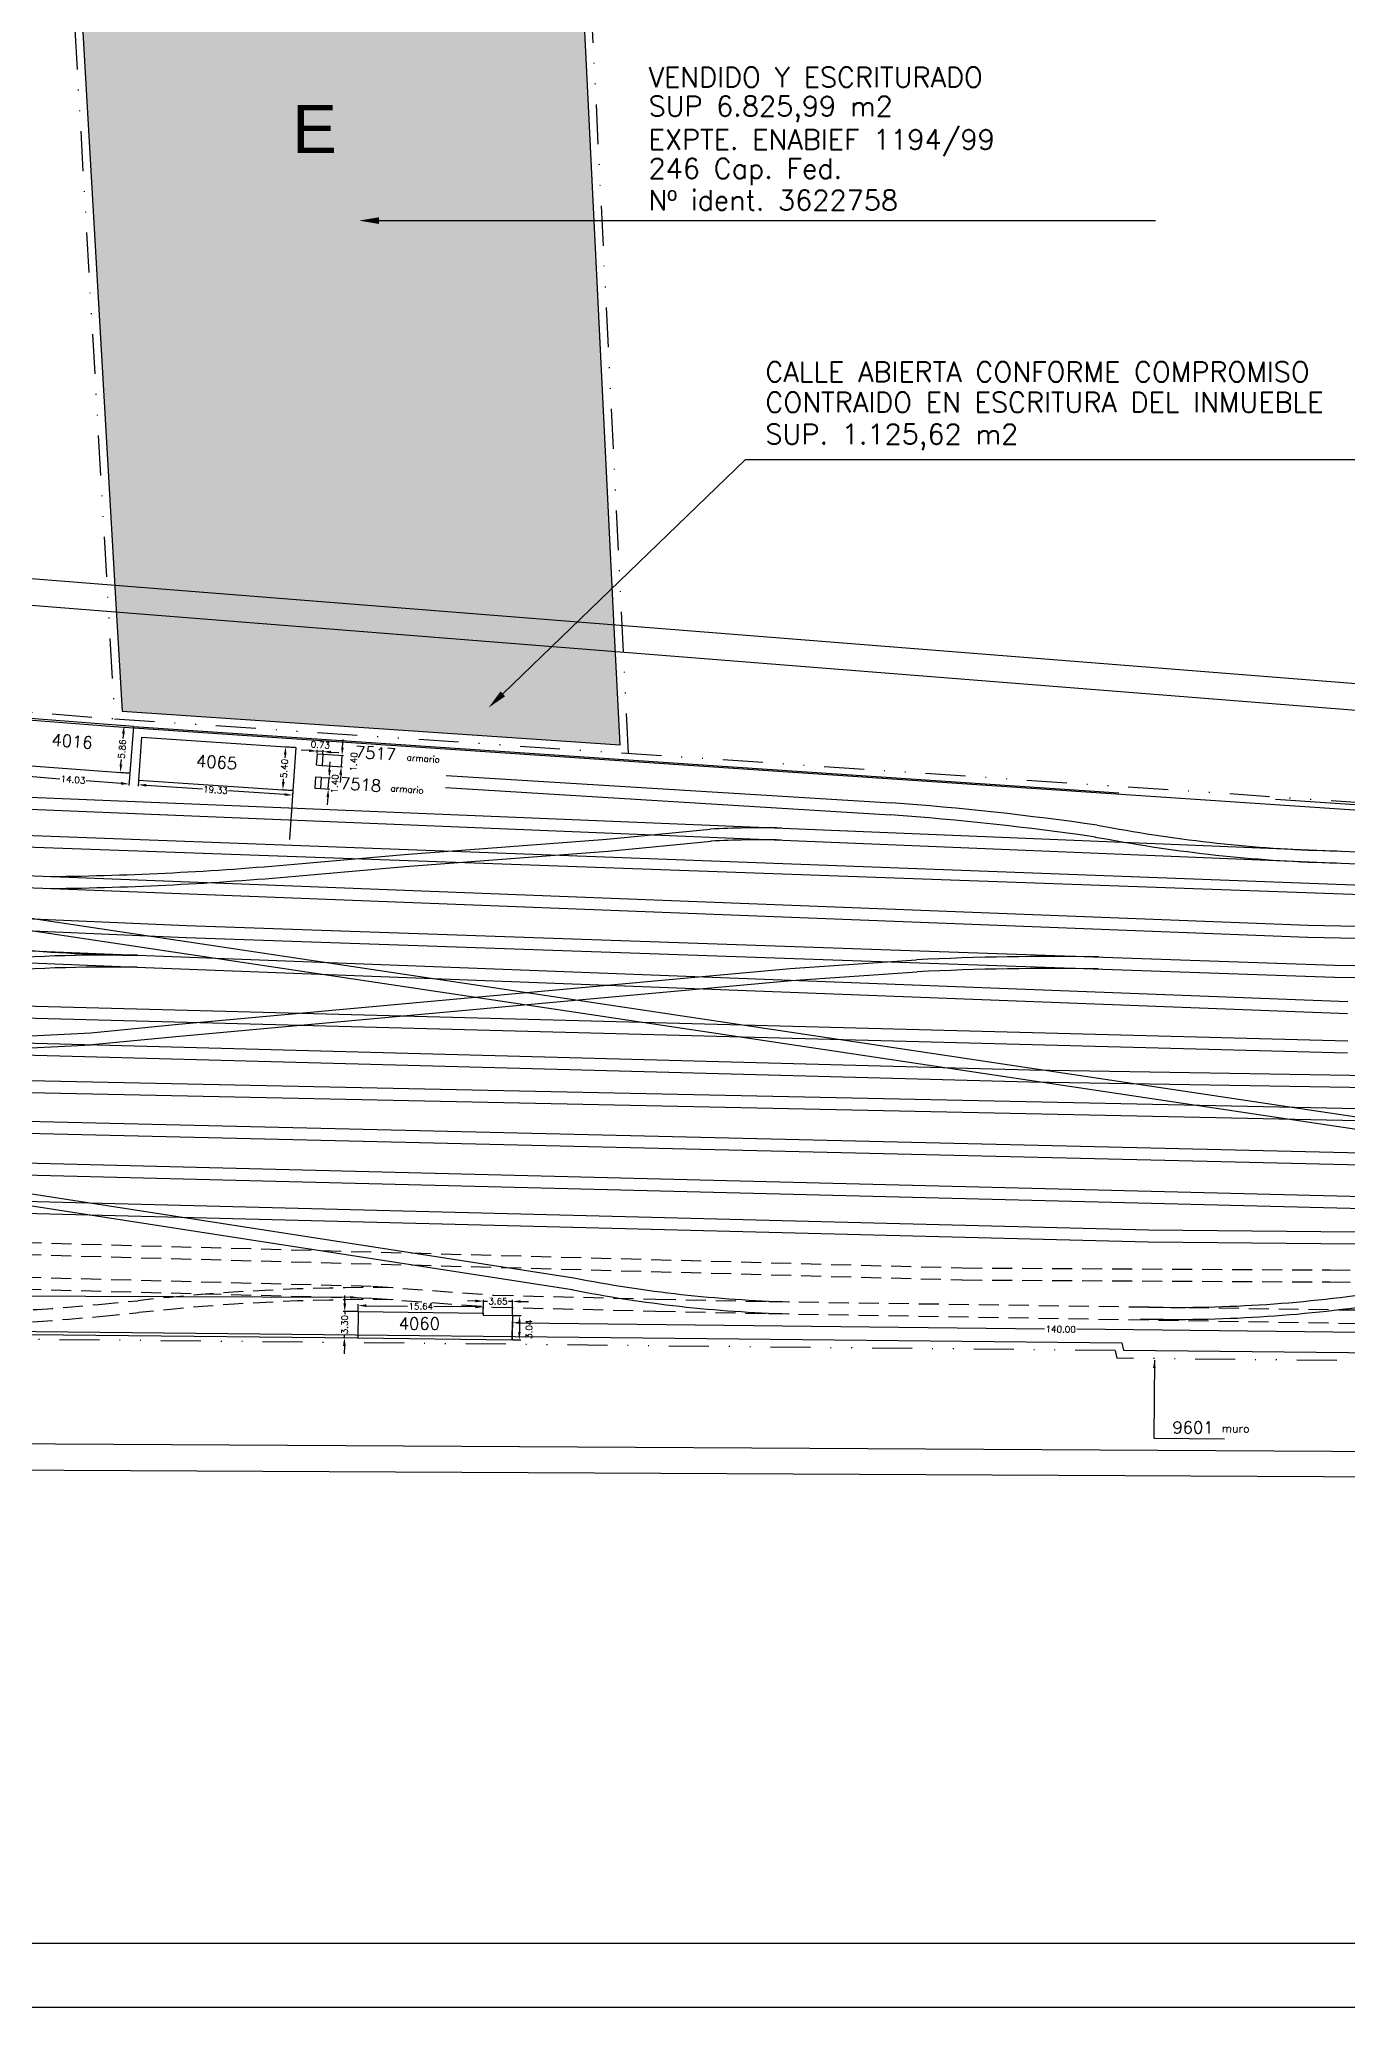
# Model space of a CAD drawing. Header units: metres. Extents: x -2640 to -492, y 2614 to 2999.
# Drawn here: x -1530 to -1366.5, y 2614.1 to 2860 of the extents above; entities that cross this region are included whole.
import ezdxf

# ---------------------------------------------------------------- set-up
doc = ezdxf.new("R2010")
doc.units = ezdxf.units.M
doc.header["$LTSCALE"] = 10
doc.header["$MEASUREMENT"] = 0
doc.linetypes.add('DIVIDE', pattern=[1.25, 0.5, -0.25, 0, -0.25, 0, -0.25])
doc.linetypes.add('HIDDEN', pattern=[0.375, 0.25, -0.125])
doc.layers.get('DEFPOINTS').update_dxf_attribs({"linetype": 'CONTINUOUS'})
for name, color, linetype in [('CALLES', 2, 'CONTINUOUS'), ('COTAS', 2, 'CONTINUOUS'), ('EDIFICIOS', 4, 'CONTINUOUS'), ('LINEA_02', 2, 'CONTINUOUS'), ('RECUADRO', 9, 'CONTINUOUS'), ('RECUADRO2', 2, 'CONTINUOUS'), ('TEXT-03', 3, 'CONTINUOUS'), ('Titulo (Solo límites)', 102, 'DIVIDE'), ('TMR', 220, 'CONTINUOUS'), ('VENDIDO', 130, 'CONTINUOUS'), ('VIAS', 1, 'CONTINUOUS')]:
    doc.layers.add(name, color=color, linetype=linetype)
doc.styles.add('ROMANS', font='romans.shx')
doc.styles.add('SANSSERIF', font='sas_____.pfb', dxfattribs={"width": 1.5, "height": 2.5})
doc.dimstyles.new('CHICAS', dxfattribs={"dimtxt": 0.8, "dimasz": 1, "dimexe": 0.18, "dimexo": 0.0625, "dimgap": 0.09, "dimtad": 0, "dimzin": 0, "dimdsep": 46, "dimtxsty": 'ROMANS', "dimcen": 0.09, "dimclrd": 1, "dimclre": 1, "dimclrt": 7, "dimadec": 0, "dimazin": 0, "dimtfac": 1, "dimtmove": 2, "dimatfit": 3, "dimfxl": 0, "dimtolj": 1, "dimtzin": 0, "dimarcsym": 0})

# ---------------------------------------------------------------- blocks, each defined once
blk = doc.blocks.new('*D287')
at = {"layer": 'COTAS', "color": 1, "lineweight": -2}
for p, q in [((-1470.89, 2697.59), (-1470.86, 2699.84)), ((-1469.87, 2699.65), (-1404.35, 2698.89)), ((-1331.88, 2698.05), (-1400.32, 2698.84)), ((-1330.89, 2697.01), (-1330.88, 2698.22))]:
    blk.add_line(p, q, dxfattribs=at)
at = {"layer": 'COTAS', "color": 1}
for points in [[(-1469.86, 2699.82), (-1469.87, 2699.48), (-1470.87, 2699.66)], [(-1331.88, 2698.22), (-1331.88, 2697.88), (-1330.88, 2698.04)]]:
    blk.add_solid(points, dxfattribs=at)
at = {"layer": 'DEFPOINTS', "color": 0}
for p in [(-1470.89, 2697.53), (-1330.89, 2696.95), (-1330.88, 2698.04)]:
    blk.add_point(p, dxfattribs=at)
at = {"layer": 'COTAS', "color": 7, "insert": (-1402.33, 2698.85), "char_height": 0.8, "attachment_point": 5, "rotation": 359.3358, "style": 'ROMANS'}
blk.add_mtext('\\A1;140.00', dxfattribs=at)
blk = doc.blocks.new('*D288')
at = {"layer": 'COTAS', "color": 1, "lineweight": -2}
for p, q in [((-1475.49, 2702.37), (-1476.49, 2702.39)), ((-1474.51, 2700.68), (-1474.49, 2702.54)), ((-1474.49, 2702.36), (-1473.97, 2702.36)), ((-1470.84, 2702.32), (-1471.36, 2702.33)), ((-1470.86, 2700.63), (-1470.84, 2702.5)), ((-1469.84, 2702.31), (-1468.84, 2702.3))]:
    blk.add_line(p, q, dxfattribs=at)
at = {"layer": 'COTAS', "color": 1}
for points in [[(-1475.49, 2702.54), (-1475.49, 2702.21), (-1474.49, 2702.36)], [(-1469.84, 2702.48), (-1469.84, 2702.14), (-1470.84, 2702.32)]]:
    blk.add_solid(points, dxfattribs=at)
at = {"layer": 'DEFPOINTS', "color": 0}
for p in [(-1470.84, 2702.32), (-1474.51, 2700.61), (-1470.86, 2700.57)]:
    blk.add_point(p, dxfattribs=at)
at = {"layer": 'COTAS', "color": 7, "insert": (-1472.67, 2702.34), "char_height": 0.8, "attachment_point": 5, "rotation": 359.3358, "style": 'ROMANS'}
blk.add_mtext('\\A1;3.65', dxfattribs=at)
blk = doc.blocks.new('*D289')
at = {"layer": 'COTAS', "color": 1, "lineweight": -2}
for p, q in [((-1470.8, 2700.57), (-1469.79, 2700.56)), ((-1469.98, 2699.56), (-1469.99, 2698.52)), ((-1470.83, 2697.53), (-1469.82, 2697.52))]:
    blk.add_line(p, q, dxfattribs=at)
at = {"layer": 'COTAS', "color": 1}
for points in [[(-1470.16, 2698.52), (-1469.83, 2698.52), (-1470, 2697.52)], [(-1470.15, 2699.56), (-1469.82, 2699.56), (-1469.97, 2700.56)]]:
    blk.add_solid(points, dxfattribs=at)
at = {"layer": 'DEFPOINTS', "color": 0}
for p in [(-1470.86, 2700.57), (-1470.89, 2697.53), (-1470, 2697.52)]:
    blk.add_point(p, dxfattribs=at)
at = {"layer": 'COTAS', "color": 7, "insert": (-1468.79, 2698.84), "char_height": 0.8, "attachment_point": 5, "rotation": 89.4468, "style": 'ROMANS'}
blk.add_mtext('\\A1;3.04', dxfattribs=at)
blk = doc.blocks.new('*D290')
at = {"layer": 'COTAS', "color": 1, "lineweight": -2}
for p, q in [((-1622.2, 2703.27), (-1622.2, 2703.16)), ((-1621.2, 2703.33), (-1558.18, 2703.09)), ((-1491.12, 2702.82), (-1554.15, 2703.07)), ((-1490.12, 2702.76), (-1490.13, 2702.64))]:
    blk.add_line(p, q, dxfattribs=at)
at = {"layer": 'COTAS', "color": 1}
for points in [[(-1621.2, 2703.5), (-1621.2, 2703.17), (-1622.2, 2703.34)], [(-1491.12, 2702.99), (-1491.13, 2702.66), (-1490.12, 2702.82)]]:
    blk.add_solid(points, dxfattribs=at)
at = {"layer": 'DEFPOINTS', "color": 0}
for p in [(-1622.2, 2703.34), (-1622.2, 2703.34), (-1490.12, 2702.82)]:
    blk.add_point(p, dxfattribs=at)
at = {"layer": 'COTAS', "color": 7, "insert": (-1556.16, 2703.08), "char_height": 0.8, "attachment_point": 5, "rotation": 359.7758, "style": 'ROMANS'}
blk.add_mtext('\\A1;132.08', dxfattribs=at)
blk = doc.blocks.new('*D291')
at = {"layer": 'COTAS', "color": 1, "lineweight": -2}
for p, q in [((-1490.21, 2701.05), (-1492.01, 2701.07)), ((-1491.83, 2701.07), (-1491.83, 2700.73)), ((-1491.82, 2702.07), (-1491.81, 2703.07)), ((-1490.24, 2697.75), (-1492.04, 2697.77)), ((-1491.87, 2696.77), (-1491.88, 2695.77)), ((-1491.86, 2697.77), (-1491.86, 2698.11))]:
    blk.add_line(p, q, dxfattribs=at)
at = {"layer": 'COTAS', "color": 1}
for points in [[(-1491.99, 2702.07), (-1491.65, 2702.07), (-1491.83, 2701.07)], [(-1492.04, 2696.77), (-1491.7, 2696.77), (-1491.86, 2697.77)]]:
    blk.add_solid(points, dxfattribs=at)
at = {"layer": 'DEFPOINTS', "color": 0}
for p in [(-1490.15, 2701.05), (-1491.86, 2697.77), (-1490.18, 2697.75)]:
    blk.add_point(p, dxfattribs=at)
at = {"layer": 'COTAS', "color": 7, "insert": (-1491.84, 2699.42), "char_height": 0.8, "attachment_point": 5, "rotation": 89.4468, "style": 'ROMANS'}
blk.add_mtext('\\A1;3.30', dxfattribs=at)
blk = doc.blocks.new('*D292')
at = {"layer": 'COTAS', "color": 1, "lineweight": -2}
for p, q in [((-1490.15, 2701.12), (-1490.14, 2701.98)), ((-1489.14, 2701.79), (-1483.97, 2701.73)), ((-1475.5, 2701.64), (-1480.67, 2701.7)), ((-1474.51, 2700.94), (-1474.5, 2701.8))]:
    blk.add_line(p, q, dxfattribs=at)
at = {"layer": 'COTAS', "color": 1}
for points in [[(-1489.14, 2701.96), (-1489.14, 2701.63), (-1490.14, 2701.8)], [(-1475.5, 2701.8), (-1475.5, 2701.47), (-1474.5, 2701.62)]]:
    blk.add_solid(points, dxfattribs=at)
at = {"layer": 'DEFPOINTS', "color": 0}
for p in [(-1490.15, 2701.05), (-1474.51, 2700.87), (-1474.5, 2701.62)]:
    blk.add_point(p, dxfattribs=at)
at = {"layer": 'COTAS', "color": 7, "insert": (-1482.32, 2701.71), "char_height": 0.8, "attachment_point": 5, "rotation": 359.3358, "style": 'ROMANS'}
blk.add_mtext('\\A1;15.64', dxfattribs=at)
blk = doc.blocks.new('*D370')
at = {"layer": 'COTAS', "color": 1, "lineweight": -2}
for p, q in [((-1493.72, 2768.75), (-1493.65, 2769.75)), ((-1494.7, 2767.81), (-1493.6, 2767.74)), ((-1493.88, 2766.36), (-1493.78, 2767.75)), ((-1494.79, 2766.42), (-1493.7, 2766.34)), ((-1493.94, 2765.36), (-1494.01, 2764.36))]:
    blk.add_line(p, q, dxfattribs=at)
at = {"layer": 'COTAS', "color": 1}
for points in [[(-1493.88, 2768.76), (-1493.55, 2768.74), (-1493.78, 2767.75)], [(-1494.11, 2765.37), (-1493.78, 2765.35), (-1493.88, 2766.36)]]:
    blk.add_solid(points, dxfattribs=at)
at = {"layer": 'DEFPOINTS', "color": 0}
for p in [(-1494.76, 2767.82), (-1493.78, 2767.75), (-1494.85, 2766.42)]:
    blk.add_point(p, dxfattribs=at)
at = {"layer": 'COTAS', "color": 7, "insert": (-1493.08, 2767.01), "char_height": 0.8, "attachment_point": 5, "rotation": 86.16, "style": 'ROMANS'}
blk.add_mtext('\\A1;1.40', dxfattribs=at)
blk = doc.blocks.new('*D371')
at = {"layer": 'COTAS', "color": 1, "lineweight": -2}
for p, q in [((-1492.11, 2771.55), (-1492.04, 2772.55)), ((-1494.5, 2770.71), (-1491.99, 2770.54)), ((-1492.17, 2770.55), (-1492.27, 2769.15)), ((-1494.6, 2769.31), (-1492.09, 2769.14)), ((-1492.33, 2768.16), (-1492.4, 2767.16))]:
    blk.add_line(p, q, dxfattribs=at)
at = {"layer": 'COTAS', "color": 1}
for points in [[(-1492.27, 2771.56), (-1491.94, 2771.54), (-1492.17, 2770.55)], [(-1492.5, 2768.17), (-1492.17, 2768.15), (-1492.27, 2769.15)]]:
    blk.add_solid(points, dxfattribs=at)
at = {"layer": 'DEFPOINTS', "color": 0}
for p in [(-1494.56, 2770.71), (-1494.66, 2769.32), (-1492.27, 2769.15)]:
    blk.add_point(p, dxfattribs=at)
at = {"layer": 'COTAS', "color": 7, "insert": (-1490.71, 2769.75), "char_height": 0.8, "attachment_point": 5, "rotation": 86.16, "style": 'ROMANS'}
blk.add_mtext('\\A1;1.40', dxfattribs=at)
blk = doc.blocks.new('*D372')
at = {"layer": 'COTAS', "color": 1, "lineweight": -2}
for p, q in [((-1496.27, 2771.15), (-1497.27, 2771.22)), ((-1495.29, 2770.82), (-1495.26, 2771.27)), ((-1494.54, 2771.04), (-1495.27, 2771.09)), ((-1494.56, 2770.77), (-1494.53, 2771.22)), ((-1493.54, 2770.97), (-1492.55, 2770.9))]:
    blk.add_line(p, q, dxfattribs=at)
at = {"layer": 'COTAS', "color": 1}
for points in [[(-1496.26, 2771.32), (-1496.28, 2770.99), (-1495.27, 2771.09)], [(-1493.53, 2771.14), (-1493.56, 2770.8), (-1494.54, 2771.04)]]:
    blk.add_solid(points, dxfattribs=at)
at = {"layer": 'DEFPOINTS', "color": 0}
for p in [(-1495.29, 2770.76), (-1495.27, 2771.09), (-1494.56, 2770.71)]:
    blk.add_point(p, dxfattribs=at)
at = {"layer": 'COTAS', "color": 7, "insert": (-1494.88, 2771.87), "char_height": 0.8, "attachment_point": 5, "rotation": 356.16, "style": 'ROMANS'}
blk.add_mtext('\\A1;0.73', dxfattribs=at)
blk = doc.blocks.new('*D373')
at = {"layer": 'COTAS', "color": 1, "lineweight": -2}
for p, q in [((-1498.01, 2771.54), (-1499.39, 2771.64)), ((-1499.27, 2770.63), (-1499.3, 2770.24)), ((-1499.5, 2767.24), (-1499.47, 2767.63)), ((-1498.37, 2766.16), (-1499.75, 2766.25))]:
    blk.add_line(p, q, dxfattribs=at)
at = {"layer": 'COTAS', "color": 1}
for points in [[(-1499.44, 2770.64), (-1499.11, 2770.62), (-1499.21, 2771.63)], [(-1499.67, 2767.25), (-1499.33, 2767.22), (-1499.57, 2766.24)]]:
    blk.add_solid(points, dxfattribs=at)
at = {"layer": 'DEFPOINTS', "color": 0}
for p in [(-1499.21, 2771.63), (-1497.95, 2771.54), (-1498.31, 2766.15)]:
    blk.add_point(p, dxfattribs=at)
at = {"layer": 'COTAS', "color": 7, "insert": (-1499.39, 2768.93), "char_height": 0.8, "attachment_point": 5, "rotation": 86.16, "style": 'ROMANS'}
blk.add_mtext('\\A1;5.40', dxfattribs=at)
blk = doc.blocks.new('*D374')
at = {"layer": 'COTAS', "color": 1, "lineweight": -2}
for p, q in [((-1517.6, 2767.38), (-1517.64, 2766.71)), ((-1516.63, 2766.83), (-1509.62, 2766.36)), ((-1499.34, 2765.67), (-1506.36, 2766.14)), ((-1498.31, 2766.09), (-1498.36, 2765.42))]:
    blk.add_line(p, q, dxfattribs=at)
at = {"layer": 'COTAS', "color": 1}
for points in [[(-1516.62, 2766.99), (-1516.64, 2766.66), (-1517.63, 2766.89)], [(-1499.33, 2765.83), (-1499.35, 2765.5), (-1498.34, 2765.6)]]:
    blk.add_solid(points, dxfattribs=at)
at = {"layer": 'DEFPOINTS', "color": 0}
for p in [(-1517.59, 2767.45), (-1517.63, 2766.89), (-1498.31, 2766.15)]:
    blk.add_point(p, dxfattribs=at)
at = {"layer": 'COTAS', "color": 7, "insert": (-1507.99, 2766.25), "char_height": 0.8, "attachment_point": 5, "rotation": 356.16, "style": 'ROMANS'}
blk.add_mtext('\\A1;19.33', dxfattribs=at)
blk = doc.blocks.new('*D375')
at = {"layer": 'COTAS', "color": 1, "lineweight": -2}
for p, q in [((-1532.68, 2769.33), (-1532.8, 2767.89)), ((-1531.78, 2767.99), (-1527.42, 2767.65)), ((-1519.79, 2767.06), (-1524.16, 2767.4)), ((-1518.7, 2768.24), (-1518.81, 2766.8))]:
    blk.add_line(p, q, dxfattribs=at)
at = {"layer": 'COTAS', "color": 1}
for points in [[(-1531.77, 2768.16), (-1531.8, 2767.83), (-1532.78, 2768.07)], [(-1519.78, 2767.23), (-1519.8, 2766.89), (-1518.79, 2766.98)]]:
    blk.add_solid(points, dxfattribs=at)
at = {"layer": 'DEFPOINTS', "color": 0}
for p in [(-1532.78, 2768.07), (-1532.68, 2769.39), (-1518.69, 2768.3)]:
    blk.add_point(p, dxfattribs=at)
at = {"layer": 'COTAS', "color": 7, "insert": (-1525.79, 2767.53), "char_height": 0.8, "attachment_point": 5, "rotation": 355.5539, "style": 'ROMANS'}
blk.add_mtext('\\A1;14.03', dxfattribs=at)
blk = doc.blocks.new('*D376')
at = {"layer": 'COTAS', "color": 1, "lineweight": -2}
for p, q in [((-1518.3, 2774.18), (-1519.6, 2774.28)), ((-1519.5, 2773.27), (-1519.55, 2772.65)), ((-1519.8, 2769.42), (-1519.75, 2770.04)), ((-1518.75, 2768.34), (-1520.06, 2768.44))]:
    blk.add_line(p, q, dxfattribs=at)
at = {"layer": 'COTAS', "color": 1}
for points in [[(-1519.67, 2773.28), (-1519.33, 2773.26), (-1519.42, 2774.27)], [(-1519.96, 2769.44), (-1519.63, 2769.41), (-1519.88, 2768.43)]]:
    blk.add_solid(points, dxfattribs=at)
at = {"layer": 'DEFPOINTS', "color": 0}
for p in [(-1519.42, 2774.27), (-1518.23, 2774.18), (-1518.69, 2768.33)]:
    blk.add_point(p, dxfattribs=at)
at = {"layer": 'COTAS', "color": 7, "insert": (-1519.65, 2771.35), "char_height": 0.8, "attachment_point": 5, "rotation": 85.5539, "style": 'ROMANS'}
blk.add_mtext('\\A1;5.86', dxfattribs=at)

msp = doc.modelspace()

# ---------------------------------------------------------------- hatches: boundary and pattern name
at = {"layer": 'VENDIDO'}
h = msp.add_hatch(dxfattribs=at)
h.set_pattern_fill('DOTS', color=256, scale=20, style=0)
h.set_pattern_definition([(0, (-2646.3747, 2614.0672), (0.625, 1.25), [0, -1.25])])
h.paths.add_polyline_path([(-1463.712, 2899.077), (-1525.982, 2885.811), (-1520.463, 2790.197), (-1520.405, 2789.19), (-1458.051, 2784.714), (-1458.101, 2785.72)])
h.paths.add_polyline_path([(-1458.051, 2784.714), (-1520.405, 2789.19), (-1519.647, 2776.071), (-1457.416, 2771.894)])

# ---------------------------------------------------------------- linework, layer by layer
at = {"layer": 'CALLES'}
for p, q in [((-1610.333, 2798.931), (-1227.623, 2768.65)), ((-1610.507, 2795.611), (-1228.044, 2765.349)), ((-1198.014, 2682.62), (-1563.081, 2684.685)), ((-1564.868, 2681.405), (-1199.749, 2679.606))]:
    msp.add_line(p, q, dxfattribs=at)
at = {"layer": 'COTAS', "color": 1}
for p, q in [((-1498.308, 2766.153), (-1498.718, 2760.034)), ((-1498.308, 2766.153), (-1498.519, 2762.998)), ((-1390.616, 2694.999), (-1390.694, 2685.247)), ((-1390.694, 2685.247), (-1381.863, 2685.156))]:
    msp.add_line(p, q, dxfattribs=at)
msp.add_solid([(-1390.793, 2694.001), (-1390.46, 2693.997), (-1390.616, 2694.999)], dxfattribs=at)
at = {"layer": 'EDIFICIOS'}
for p, q in [((-1518.235, 2774.177), (-1532.225, 2775.234)), ((-1518.235, 2774.177), (-1518.689, 2768.334)), ((-1517.232, 2772.835), (-1517.594, 2767.447)), ((-1517.232, 2772.835), (-1497.946, 2771.541)), ((-1497.946, 2771.541), (-1498.308, 2766.153)), ((-1495.292, 2770.761), (-1495.386, 2769.364)), ((-1495.292, 2770.761), (-1494.564, 2770.712)), ((-1494.564, 2770.712), (-1494.658, 2769.315)), ((-1532.679, 2769.392), (-1518.689, 2768.334)), ((-1517.594, 2767.447), (-1498.308, 2766.153)), ((-1495.486, 2767.868), (-1495.58, 2766.471)), ((-1495.486, 2767.868), (-1494.758, 2767.819)), ((-1495.386, 2769.364), (-1494.658, 2769.315)), ((-1494.758, 2767.819), (-1494.852, 2766.422)), ((-1495.58, 2766.471), (-1494.852, 2766.422)), ((-1490.148, 2701.054), (-1490.179, 2697.754)), ((-1490.148, 2701.054), (-1474.509, 2700.873)), ((-1474.509, 2700.873), (-1474.511, 2700.613)), ((-1474.511, 2700.613), (-1470.861, 2700.57)), ((-1470.861, 2700.57), (-1470.891, 2697.53)), ((-1490.179, 2697.754), (-1470.891, 2697.53))]:
    msp.add_line(p, q, dxfattribs=at)
at = {"layer": 'EDIFICIOS', "color": 2}
msp.add_line((-1618.211, 2699.08), (-1490.179, 2697.754), dxfattribs=at)
at = {"layer": 'LINEA_02'}
for p, q in [((-1518.235, 2774.177), (-1439.033, 2768.831)), ((-1439.033, 2768.831), (-1395.045, 2765.884)), ((-1375.497, 2765.093), (-1278.701, 2758.596))]:
    msp.add_line(p, q, dxfattribs=at)
at = {"layer": 'RECUADRO'}
msp.add_line((-753.099, 2622.067), (-2615.495, 2622.067), dxfattribs=at)
at = {"layer": 'RECUADRO2'}
for q in [(-2640.495, 2614.067), (-2632.002, 2614.067), (-2632.002, 2614.067)]:
    msp.add_line((-745.099, 2614.067), q, dxfattribs=at)
at = {"layer": 'TEXT-03'}
for p, q in [((-1487.546, 2837.393), (-1390.467, 2837.393)), ((-1472.061, 2778.251), (-1441.714, 2807.516)), ((-1441.714, 2807.516), (-1359.506, 2807.516))]:
    msp.add_line(p, q, dxfattribs=at)
for points in [[(-1487.546, 2836.976), (-1487.546, 2837.809), (-1490.046, 2837.393)], [(-1471.772, 2777.951), (-1472.351, 2778.551), (-1473.861, 2776.516)]]:
    msp.add_solid(points, dxfattribs=at)
at = {"layer": 'Titulo (Solo límites)'}
for p, q in [((-1456.362, 2770.821), (-1462.772, 2900.3)), ((-1527.03, 2886.611), (-1520.595, 2775.133)), ((-1579.059, 2779.678), (-1520.595, 2775.133)), ((-1520.595, 2775.133), (-1207.531, 2754.119)), ((-1395.504, 2696.173), (-1872.069, 2701.109)), ((-1395.504, 2696.173), (-1395.322, 2695.221)), ((-1355.124, 2694.804), (-1395.322, 2695.221))]:
    msp.add_line(p, q, dxfattribs=at)
at = {"layer": 'TMR'}
msp.add_lwpolyline([(-1208.496, 2755.494), (-1222.817, 2754.143), (-1497.874, 2772.605), (-1520.667, 2774.135), (-1579.137, 2778.681)], dxfattribs=at)
msp.add_lwpolyline([(-2132.086, 2704.804), (-2090.082, 2704.723), (-2078.439, 2704.602), (-1897.447, 2702.372), (-1872.058, 2702.109), (-1647.461, 2699.783, 0.5831844), (-1644.148, 2705.907), (-1622.137, 2705.704), (-1622.16, 2703.331, 0.41183), (-1618.215, 2699.48), (-1394.675, 2697.165), (-1394.494, 2696.212), (-1354.311, 2695.796), (-1354.263, 2695.566), (-1342.074, 2695.669), (-1296.837, 2695.201), (-1288.166, 2695.111), (-1270.845, 2694.541), (-1237.168, 2694.193), (-1237.025, 2694.871), (-1193.88, 2693.742)], format="xyb", dxfattribs=at)
at = {"layer": 'VENDIDO'}
for p, q in [((-1458.101, 2785.72), (-1463.712, 2899.077)), ((-1525.982, 2885.811), (-1520.463, 2790.197)), ((-1520.463, 2790.197), (-1519.647, 2776.071)), ((-1457.416, 2771.894), (-1458.101, 2785.72)), ((-1519.647, 2776.071), (-1457.416, 2771.894))]:
    msp.add_line(p, q, dxfattribs=at)
at = {"layer": 'VIAS'}
for p, q in [((-1479.147, 2768.047), (-1423.505, 2764.625)), ((-1550.611, 2766.16), (-1359.117, 2758.253)), ((-1479.239, 2766.55), (-1423.597, 2763.128)), ((-1550.673, 2764.662), (-1359.179, 2756.755)), ((-1552.225, 2759.863), (-1346.928, 2752.527)), ((-1552.165, 2761.361), (-1346.839, 2753.682)), ((-1484.4, 2758.163), (-1459.059, 2760.077)), ((-1459.059, 2760.077), (-1446.152, 2761.334)), ((-1458.914, 2758.584), (-1446.007, 2759.841)), ((-1398.008, 2760.355), (-1396.162, 2760.035)), ((-1397.752, 2761.833), (-1395.905, 2761.513)), ((-1498.116, 2756.97), (-1484.4, 2758.163)), ((-1484.287, 2756.668), (-1458.946, 2758.581)), ((-1561.807, 2755.149), (-1527.302, 2753.876)), ((-1561.752, 2756.648), (-1527.247, 2755.375)), ((-1527.339, 2755.375), (-1371.411, 2749.341)), ((-1497.986, 2755.475), (-1484.27, 2756.669)), ((-1551.926, 2753.324), (-1273.036, 2711.553)), ((-1527.397, 2753.877), (-1371.469, 2747.842)), ((-1552.148, 2751.841), (-1273.258, 2710.07)), ((-1534.644, 2750.318), (-1511.615, 2749.311)), ((-1605.307, 2747.691), (-1517.804, 2744.084)), ((-1605.245, 2749.189), (-1517.742, 2745.583)), ((-1534.71, 2748.819), (-1511.68, 2747.812)), ((-1511.667, 2747.811), (-1368.097, 2742.851)), ((-1511.615, 2749.311), (-1368.046, 2744.35)), ((-1371.443, 2747.841), (-1317.014, 2746.701)), ((-1371.411, 2749.341), (-1316.982, 2748.201)), ((-1517.742, 2745.583), (-1366.436, 2739.82)), ((-1517.799, 2744.084), (-1366.494, 2738.321)), ((-1512.616, 2736.952), (-1436.137, 2743.937)), ((-1436.137, 2743.937), (-1420.36, 2745.008)), ((-1436.035, 2742.441), (-1420.258, 2743.512)), ((-1368.064, 2742.85), (-1305.519, 2742.077)), ((-1368.046, 2744.35), (-1305.5, 2743.577)), ((-1629.572, 2740.19), (-1511.536, 2737.231)), ((-1629.565, 2741.69), (-1511.499, 2738.73)), ((-1512.479, 2735.458), (-1436, 2742.443)), ((-1511.499, 2738.73), (-1366.43, 2734.886)), ((-1559.179, 2735.357), (-1406.196, 2731.269)), ((-1543.351, 2734.921), (-1523.581, 2735.904)), ((-1523.581, 2735.904), (-1512.616, 2736.952)), ((-1523.438, 2734.41), (-1512.473, 2735.459)), ((-1511.538, 2737.231), (-1366.47, 2733.387)), ((-1559.219, 2733.857), (-1406.236, 2729.77)), ((-1543.277, 2733.423), (-1523.507, 2734.405)), ((-1566.717, 2730.684), (-1277.408, 2724.555)), ((-1406.196, 2731.269), (-1330.571, 2729.99)), ((-1566.749, 2729.184), (-1277.44, 2723.055)), ((-1406.221, 2729.77), (-1330.596, 2728.49)), ((-1581.631, 2723.621), (-1463.187, 2705.275)), ((-1546.808, 2723.687), (-1322.45, 2718.405)), ((-1546.773, 2725.187), (-1322.415, 2719.905)), ((-1629.669, 2720.571), (-1349.417, 2713.57)), ((-1629.662, 2722.072), (-1349.38, 2715.07)), ((-1581.86, 2722.139), (-1463.416, 2703.792)), ((-1629.693, 2715.824), (-1391.398, 2709.754)), ((-1629.685, 2717.325), (-1391.36, 2711.253)), ((-1391.36, 2711.253), (-1359.985, 2710.968)), ((-1391.373, 2709.753), (-1359.999, 2709.468))]:
    msp.add_line(p, q, dxfattribs=at)
at = {"layer": 'VIAS', "color": 20, "linetype": 'HIDDEN'}
for p, q in [((-1629.717, 2710.826), (-1414.676, 2705.014)), ((-1629.71, 2712.327), (-1414.636, 2706.513)), ((-1629.739, 2706.401), (-1488.361, 2702.729)), ((-1629.732, 2707.901), (-1488.322, 2704.228)), ((-1414.636, 2706.513), (-1368.63, 2706.253)), ((-1368.63, 2706.253), (-1296.085, 2705.616)), ((-1488.322, 2704.228), (-1473.231, 2703.108)), ((-1414.644, 2705.013), (-1368.639, 2704.753)), ((-1368.643, 2704.753), (-1296.098, 2704.116)), ((-1522.619, 2701.95), (-1517.71, 2702.414)), ((-1522.478, 2700.456), (-1517.569, 2700.921)), ((-1488.433, 2702.732), (-1473.342, 2701.612)), ((-1473.268, 2701.608), (-1452.987, 2701.114)), ((-1473.231, 2703.108), (-1452.951, 2702.614)), ((-1452.983, 2701.114), (-1438.861, 2700.809)), ((-1452.951, 2702.614), (-1438.828, 2702.309)), ((-1438.85, 2700.809), (-1195.465, 2696.711)), ((-1438.828, 2702.309), (-1196.044, 2698.836))]:
    msp.add_line(p, q, dxfattribs=at)
at = {"layer": 'VIAS'}
for centre, radius, start, end in [((-1450.062, 2399.446), 364.643, 81.78613, 85.84057), ((-1450.062, 2399.446), 366.143, 81.78613, 85.84057), ((-1450.062, 2399.446), 366.143, 81.78613, 85.84057), ((-1439.685, 2638.724), 122.781, 88.8813, 93.0192), ((-1439.685, 2638.724), 122.781, 88.8813, 93.0192), ((-1439.685, 2638.724), 121.281, 88.8813, 93.0192), ((-1363.493, 2937.948), 180.888, 259.59054, 268.61976), ((-1363.493, 2937.948), 179.388, 259.59054, 268.61976), ((-1363.493, 2937.948), 179.388, 259.59054, 268.61976), ((-1532.974, 3143.003), 387.604, 270.6511, 275.1598), ((-1532.974, 3143.003), 389.104, 270.6511, 275.1598), ((-1516.116, 2935.164), 189.588, 259.99051, 269.50874), ((-1520.863, 2516.719), 228.885, 89.21873, 94.39585), ((-1403.628, 2409.808), 335.617, 88.97237, 92.85755), ((-1520.863, 2516.719), 227.385, 89.21873, 94.39585), ((-1403.628, 2409.808), 334.117, 88.97237, 92.85755), ((-1431.979, 2863.057), 162.339, 258.81175, 268.47796), ((-1431.979, 2863.057), 160.839, 258.81175, 268.47796), ((-1387.894, 2870.609), 169.032, 268.50602, 278.53731), ((-1387.894, 2870.609), 170.532, 268.50602, 278.53731)]:
    msp.add_arc(centre, radius, start, end, dxfattribs=at)
at = {"layer": 'VIAS', "color": 20, "linetype": 'HIDDEN'}
for centre, radius, start, end in [((-1488.122, 2435.424), 268.625, 89.49762, 96.32387), ((-1544.016, 2916.522), 215.636, 267.54094, 275.69452), ((-1488.122, 2435.424), 267.125, 89.49762, 96.32387), ((-1544.016, 2916.522), 217.136, 267.54094, 275.69452)]:
    msp.add_arc(centre, radius, start, end, dxfattribs=at)

# ---------------------------------------------------------------- texts
at = {"layer": 'COTAS', "style": 'ROMANS'}
for s, height, rotation, p in [('armario', 0.8, 356.02833, (-1484.104, 2769.913)), ('armario', 0.8, 356.02833, (-1486.124, 2766.06)), ('muro', 1, 359.40657, (-1382.199, 2685.966))]:
    msp.add_text(s, height=height, rotation=rotation, dxfattribs=at).set_placement(p)
at = {"layer": 'TEXT-03', "style": 'ROMANS'}
for s, p in [('VENDIDO Y ESCRITURADO', (-1453.854, 2854.06)), ('SUP 6.825,99 m2', (-1453.854, 2850.448)), ('EXPTE. ENABIEF 1194/99', (-1453.854, 2846.278)), ('246 Cap. Fed.', (-1453.854, 2842.667)), ('Nº ident. 3622758', (-1453.854, 2838.682)), ('CALLE ABIERTA CONFORME COMPROMISO', (-1439.242, 2817.229)), ('CONTRAIDO EN ESCRITURA DEL INMUEBLE', (-1439.242, 2813.432)), ('SUP. 1.125,62 m2', (-1439.242, 2809.463))]:
    msp.add_text(s, height=2.5, dxfattribs=at).set_placement(p)
at = {"layer": 'TEXT-03', "color": 4, "style": 'ROMANS'}
for s, rotation, p in [('4016', 355.42223, (-1528.527, 2771.79)), ('4065', 356.02833, (-1510.461, 2769.146)), ('7517', 356.02833, (-1490.596, 2770.268)), ('7518', 356.02833, (-1492.459, 2766.344))]:
    msp.add_text(s, height=1.5, rotation=rotation, dxfattribs=at).set_placement(p)
for s, p in [('4060', (-1485.071, 2698.803)), ('9601', (-1388.363, 2685.825))]:
    msp.add_text(s, height=1.5, dxfattribs=at).set_placement(p)
at = {"layer": 'VENDIDO', "style": 'SANSSERIF'}
msp.add_text('E', height=6, dxfattribs=at).set_placement((-1498.409, 2845.849))

# ---------------------------------------------------------------- dimensions: what is measured, and where the dimension line sits
at = {"layer": 'COTAS'}
for p1, p2, distance, picture, middle in [((-1518.689, 2768.334), (-1518.235, 2774.177), 1.191, '*D376', (-1519.649, 2771.348)), ((-1494.564, 2770.712), (-1494.658, 2769.315), 2.397, '*D371', (-1490.708, 2769.752)), ((-1498.308, 2766.153), (-1497.946, 2771.541), 1.263, '*D373', (-1499.387, 2768.931)), ((-1518.691, 2768.304), (-1532.679, 2769.392), 1.325, '*D375', (-1525.788, 2767.527)), ((-1498.308, 2766.153), (-1517.594, 2767.447), 0.555, '*D374', (-1507.988, 2766.246)), ((-1490.124, 2702.82), (-1622.202, 2703.337), 0, '*D290', (-1556.163, 2703.078)), ((-1490.148, 2701.054), (-1490.179, 2697.754), -1.681, '*D291', (-1491.845, 2699.42)), ((-1490.148, 2701.054), (-1474.509, 2700.873), 0.751, '*D292', (-1482.319, 2701.714)), ((-1474.511, 2700.613), (-1470.861, 2700.57), 1.75, '*D288', (-1472.666, 2702.342))]:
    dim = msp.add_aligned_dim(p1=p1, p2=p2, distance=distance, dimstyle='CHICAS', dxfattribs=at)
    dim.commit()
    dim.dimension.update_dxf_attribs({"geometry": picture, "text_midpoint": middle})
for base, p1, p2, angle, picture, middle, dimtype in [((-1495.27, 2771.086), (-1494.564, 2770.712), (-1495.292, 2770.761), 176.16003, '*D372', (-1494.879, 2771.869), 161), ((-1493.784, 2767.753), (-1494.852, 2766.422), (-1494.758, 2767.819), 86.16003, '*D370', (-1493.08, 2767.015), 161), ((-1470.002, 2697.522), (-1470.861, 2700.57), (-1470.891, 2697.53), 269.44676, '*D289', (-1468.794, 2698.841), 161), ((-1330.877, 2698.038), (-1470.891, 2697.53), (-1330.89, 2696.95), 359.33577, '*D287', (-1402.333, 2698.85), 160)]:
    dim = msp.add_linear_dim(base=base, p1=p1, p2=p2, angle=angle, dimstyle='CHICAS', dxfattribs=at)
    dim.commit()
    dim.dimension.update_dxf_attribs({"geometry": picture, "text_midpoint": middle, "dimtype": dimtype})

doc.saveas('drawing.dxf')
